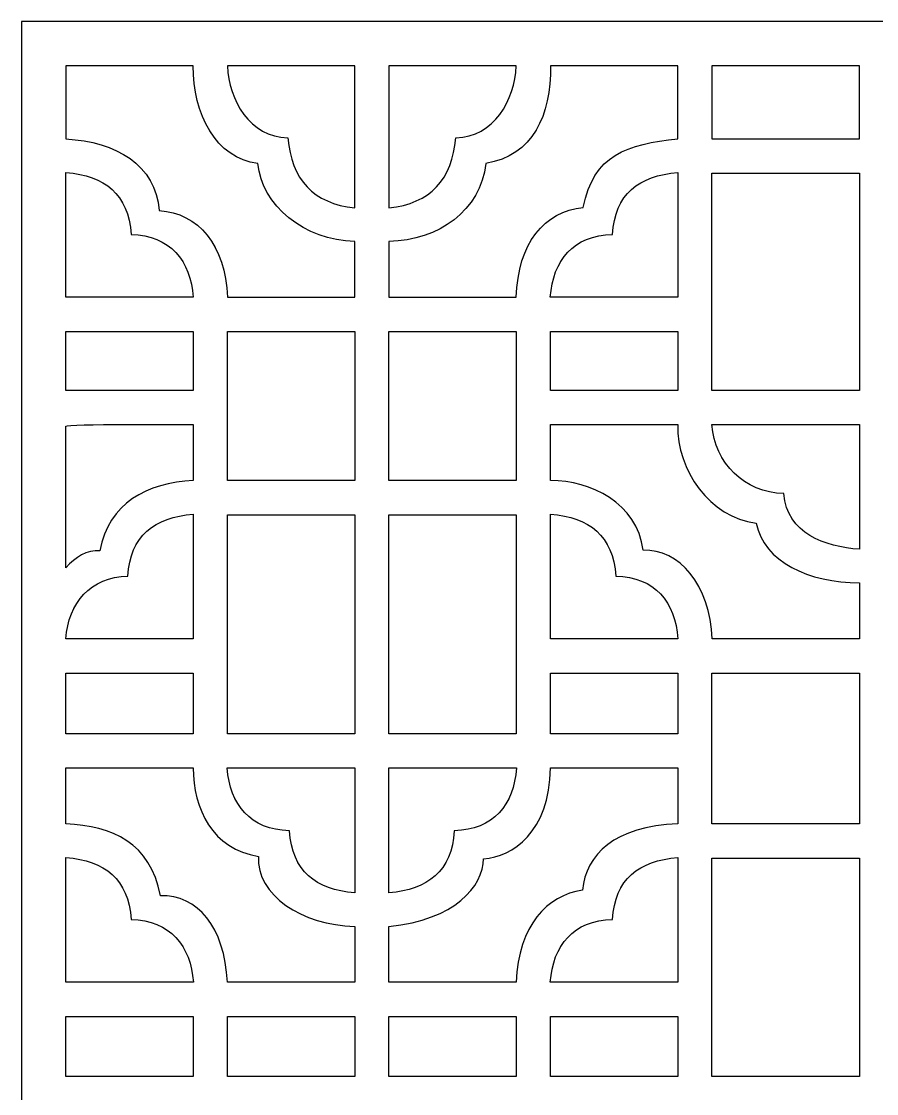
# Model space of a CAD drawing. Header units: centimetres. Extents: x -9.9 to 11.2, y -8.3 to 18.1.
# Drawn here: x -9.94 to 0.61, y 4.88 to 18.1 of the extents above; entities that cross this region are included whole.
import ezdxf

# ---------------------------------------------------------------- set-up
doc = ezdxf.new("R2010")
doc.units = ezdxf.units.CM
doc.header["$MEASUREMENT"] = 0
doc.layers.add('Layer 1', color=7, linetype='Continuous')

msp = doc.modelspace()

# ---------------------------------------------------------------- linework, layer by layer
at = {"layer": 'Layer 1', "color": 242}
for points, knots in [([(-9.94032, 18.10461), (-9.94032, 18.10461), (11.16489, 18.10461), (11.16489, 18.10461), (11.16489, 18.10461), (11.16489, 18.10461), (11.16489, -8.34543), (11.16489, -8.34543), (11.16489, -8.34543), (11.16489, -8.34543), (-9.94032, -8.34543), (-9.94032, -8.34543), (-9.94032, -8.34543), (-9.94032, -8.34543), (-9.94032, 18.10461), (-9.94032, 18.10461)], [0, 0, 0, 0, 0.2, 0.2, 0.2, 0.2, 0.4, 0.4, 0.4, 0.4, 0.6, 0.6, 0.6, 0.6, 1, 1, 1, 1]), ([(-9.39213, 17.55642), (-9.39213, 17.55642), (-7.82031, 17.55642), (-7.82031, 17.55642), (-7.82031, 17.55642), (-7.82864, 16.97413), (-7.53585, 16.40602), (-7.02217, 16.3539), (-7.02217, 16.3539), (-6.98032, 15.8361), (-6.44041, 15.40312), (-5.82714, 15.38994), (-5.82714, 15.38994), (-5.82714, 15.38994), (-5.82714, 14.702), (-5.82714, 14.702), (-5.82714, 14.702), (-5.82714, 14.702), (-7.39918, 14.702), (-7.39918, 14.702), (-7.39918, 14.702), (-7.41967, 15.3469), (-7.76248, 15.74276), (-8.23959, 15.77188), (-8.23959, 15.77188), (-8.28463, 16.33945), (-8.77279, 16.62099), (-9.39213, 16.65542), (-9.39213, 16.65542), (-9.39213, 16.65542), (-9.39213, 17.55642), (-9.39213, 17.55642)], [0, 0, 0, 0, 0.11111111, 0.11111111, 0.11111111, 0.11111111, 0.22222222, 0.22222222, 0.22222222, 0.22222222, 0.33333333, 0.33333333, 0.33333333, 0.33333333, 0.44444444, 0.44444444, 0.44444444, 0.44444444, 0.55555556, 0.55555556, 0.55555556, 0.55555556, 0.66666667, 0.66666667, 0.66666667, 0.66666667, 0.77777778, 0.77777778, 0.77777778, 0.77777778, 1, 1, 1, 1]), ([(-7.39862, 17.55642), (-7.39862, 17.55642), (-5.82714, 17.55642), (-5.82714, 17.55642), (-5.82714, 17.55642), (-5.82714, 17.55642), (-5.82714, 15.80458), (-5.82714, 15.80458), (-5.82714, 15.80458), (-6.33644, 15.8565), (-6.61137, 16.15869), (-6.65135, 16.66805), (-6.65135, 16.66805), (-7.12315, 16.68161), (-7.37997, 17.13231), (-7.39862, 17.55642)], [0, 0, 0, 0, 0.2, 0.2, 0.2, 0.2, 0.4, 0.4, 0.4, 0.4, 0.6, 0.6, 0.6, 0.6, 1, 1, 1, 1]), ([(-3.41219, 17.55642), (-3.41219, 17.55642), (-1.84029, 17.55642), (-1.84029, 17.55642), (-1.84029, 17.55642), (-1.84029, 17.55642), (-1.84029, 16.65546), (-1.84029, 16.65546), (-1.84029, 16.65546), (-2.46737, 16.59124), (-2.88119, 16.46006), (-3.00884, 15.80943), (-3.00884, 15.80943), (-3.48696, 15.764), (-3.81357, 15.36949), (-3.83425, 14.702), (-3.83425, 14.702), (-3.83425, 14.702), (-5.4053, 14.702), (-5.4053, 14.702), (-5.4053, 14.702), (-5.4053, 14.702), (-5.4053, 15.38994), (-5.4053, 15.38994), (-5.4053, 15.38994), (-4.79208, 15.40312), (-4.27468, 15.7685), (-4.2103, 16.3539), (-4.2103, 16.3539), (-3.62908, 16.44357), (-3.40386, 16.95152), (-3.41219, 17.55642)], [0, 0, 0, 0, 0.11111111, 0.11111111, 0.11111111, 0.11111111, 0.22222222, 0.22222222, 0.22222222, 0.22222222, 0.33333333, 0.33333333, 0.33333333, 0.33333333, 0.44444444, 0.44444444, 0.44444444, 0.44444444, 0.55555556, 0.55555556, 0.55555556, 0.55555556, 0.66666667, 0.66666667, 0.66666667, 0.66666667, 0.77777778, 0.77777778, 0.77777778, 0.77777778, 1, 1, 1, 1]), ([(-5.4053, 17.55642), (-5.4053, 17.55642), (-3.83379, 17.55642), (-3.83379, 17.55642), (-3.83379, 17.55642), (-3.85244, 17.13237), (-4.10921, 16.68162), (-4.58105, 16.66805), (-4.58105, 16.66805), (-4.62103, 16.15869), (-4.89596, 15.85651), (-5.4053, 15.80458), (-5.4053, 15.80458), (-5.4053, 15.80458), (-5.4053, 17.55642), (-5.4053, 17.55642)], [0, 0, 0, 0, 0.2, 0.2, 0.2, 0.2, 0.4, 0.4, 0.4, 0.4, 0.6, 0.6, 0.6, 0.6, 1, 1, 1, 1]), ([(-1.41851, 17.55642), (-1.41851, 17.55642), (0.40138, 17.55642), (0.40138, 17.55642), (0.40138, 17.55642), (0.40138, 17.55642), (0.40138, 16.65519), (0.40138, 16.65519), (0.40138, 16.65519), (0.40138, 16.65519), (-1.41851, 16.65519), (-1.41851, 16.65519), (-1.41851, 16.65519), (-1.41851, 16.65519), (-1.41851, 17.55642), (-1.41851, 17.55642)], [0, 0, 0, 0, 0.2, 0.2, 0.2, 0.2, 0.4, 0.4, 0.4, 0.4, 0.6, 0.6, 0.6, 0.6, 1, 1, 1, 1]), ([(-8.58646, 15.47564), (-8.62451, 15.97854), (-8.90802, 16.2009), (-9.39213, 16.24258), (-9.39213, 16.24258), (-9.39213, 16.24258), (-9.39213, 14.702), (-9.39213, 14.702), (-9.39213, 14.702), (-9.39213, 14.702), (-7.81981, 14.702), (-7.81981, 14.702), (-7.81981, 14.702), (-7.85108, 15.15037), (-8.10685, 15.46663), (-8.58646, 15.47564)], [0, 0, 0, 0, 0.2, 0.2, 0.2, 0.2, 0.4, 0.4, 0.4, 0.4, 0.6, 0.6, 0.6, 0.6, 1, 1, 1, 1]), ([(-1.84029, 14.702), (-1.84029, 14.702), (-1.84029, 16.2426), (-1.84029, 16.2426), (-1.84029, 16.2426), (-2.3166, 16.20198), (-2.61794, 15.97607), (-2.64691, 15.47564), (-2.64691, 15.47564), (-3.1283, 15.46662), (-3.38177, 15.1583), (-3.4136, 14.702), (-3.4136, 14.702), (-3.4136, 14.702), (-1.84029, 14.702), (-1.84029, 14.702)], [0, 0, 0, 0, 0.2, 0.2, 0.2, 0.2, 0.4, 0.4, 0.4, 0.4, 0.6, 0.6, 0.6, 0.6, 1, 1, 1, 1]), ([(0.40138, 16.23335), (0.40138, 16.23335), (-1.41851, 16.23335), (-1.41851, 16.23335), (-1.41851, 16.23335), (-1.41851, 16.23335), (-1.41851, 13.55273), (-1.41851, 13.55273), (-1.41851, 13.55273), (-1.41851, 13.55273), (0.40138, 13.55273), (0.40138, 13.55273), (0.40138, 13.55273), (0.40138, 13.55273), (0.40138, 16.23335), (0.40138, 16.23335)], [0, 0, 0, 0, 0.2, 0.2, 0.2, 0.2, 0.4, 0.4, 0.4, 0.4, 0.6, 0.6, 0.6, 0.6, 1, 1, 1, 1]), ([(-7.82051, 13.55273), (-7.82051, 13.55273), (-7.82051, 14.28016), (-7.82051, 14.28016), (-7.82051, 14.28016), (-7.82051, 14.28016), (-9.39213, 14.28016), (-9.39213, 14.28016), (-9.39213, 14.28016), (-9.39213, 14.28016), (-9.39213, 13.55273), (-9.39213, 13.55273), (-9.39213, 13.55273), (-9.39213, 13.55273), (-7.82051, 13.55273), (-7.82051, 13.55273)], [0, 0, 0, 0, 0.2, 0.2, 0.2, 0.2, 0.4, 0.4, 0.4, 0.4, 0.6, 0.6, 0.6, 0.6, 1, 1, 1, 1]), ([(-5.82714, 12.44058), (-5.82714, 12.44058), (-5.82714, 14.28016), (-5.82714, 14.28016), (-5.82714, 14.28016), (-5.82714, 14.28016), (-7.39867, 14.28016), (-7.39867, 14.28016), (-7.39867, 14.28016), (-7.39867, 14.28016), (-7.39867, 12.44058), (-7.39867, 12.44058), (-7.39867, 12.44058), (-7.39867, 12.44058), (-5.82714, 12.44058), (-5.82714, 12.44058)], [0, 0, 0, 0, 0.2, 0.2, 0.2, 0.2, 0.4, 0.4, 0.4, 0.4, 0.6, 0.6, 0.6, 0.6, 1, 1, 1, 1]), ([(-5.4053, 14.28016), (-5.4053, 14.28016), (-5.4053, 12.44058), (-5.4053, 12.44058), (-5.4053, 12.44058), (-5.4053, 12.44058), (-3.83373, 12.44058), (-3.83373, 12.44058), (-3.83373, 12.44058), (-3.83373, 12.44058), (-3.83373, 14.28016), (-3.83373, 14.28016), (-3.83373, 14.28016), (-3.83373, 14.28016), (-5.4053, 14.28016), (-5.4053, 14.28016)], [0, 0, 0, 0, 0.2, 0.2, 0.2, 0.2, 0.4, 0.4, 0.4, 0.4, 0.6, 0.6, 0.6, 0.6, 1, 1, 1, 1]), ([(-1.84029, 13.55273), (-1.84029, 13.55273), (-1.84029, 14.28016), (-1.84029, 14.28016), (-1.84029, 14.28016), (-1.84029, 14.28016), (-3.41193, 14.28016), (-3.41193, 14.28016), (-3.41193, 14.28016), (-3.41193, 14.28016), (-3.41193, 13.55273), (-3.41193, 13.55273), (-3.41193, 13.55273), (-3.41193, 13.55273), (-1.84029, 13.55273), (-1.84029, 13.55273)], [0, 0, 0, 0, 0.2, 0.2, 0.2, 0.2, 0.4, 0.4, 0.4, 0.4, 0.6, 0.6, 0.6, 0.6, 1, 1, 1, 1]), ([(-9.39213, 13.11231), (-9.39213, 13.11231), (-9.39213, 11.36564), (-9.39213, 11.36564), (-9.39213, 11.36564), (-9.27543, 11.49942), (-9.13177, 11.58482), (-8.97306, 11.57269), (-8.97306, 11.57269), (-8.86506, 12.16519), (-8.38869, 12.41133), (-7.82051, 12.44087), (-7.82051, 12.44087), (-7.82051, 12.44087), (-7.82051, 13.13087), (-7.82051, 13.13087), (-7.82051, 13.13087), (-7.95164, 13.13087), (-9.39084, 13.14109), (-9.39213, 13.11231)], [0, 0, 0, 0, 0.16666667, 0.16666667, 0.16666667, 0.16666667, 0.33333333, 0.33333333, 0.33333333, 0.33333333, 0.5, 0.5, 0.5, 0.5, 0.66666667, 0.66666667, 0.66666667, 0.66666667, 1, 1, 1, 1]), ([(0.40138, 11.17833), (-0.22215, 11.182), (-0.78014, 11.44022), (-0.8734, 11.916), (-0.8734, 11.916), (-1.44406, 11.98814), (-1.85332, 12.56858), (-1.8412, 13.13087), (-1.8412, 13.13087), (-1.8412, 13.13087), (-3.41193, 13.13087), (-3.41193, 13.13087), (-3.41193, 13.13087), (-3.41193, 13.13087), (-3.41193, 12.44087), (-3.41193, 12.44087), (-3.41193, 12.44087), (-2.91684, 12.44128), (-2.34446, 12.16581), (-2.26712, 11.58139), (-2.26712, 11.58139), (-1.82874, 11.60199), (-1.43871, 11.15595), (-1.418, 10.48737), (-1.418, 10.48737), (-1.418, 10.48737), (0.40138, 10.48737), (0.40138, 10.48737), (0.40138, 10.48737), (0.40138, 10.48737), (0.40138, 11.17833), (0.40138, 11.17833)], [0, 0, 0, 0, 0.11111111, 0.11111111, 0.11111111, 0.11111111, 0.22222222, 0.22222222, 0.22222222, 0.22222222, 0.33333333, 0.33333333, 0.33333333, 0.33333333, 0.44444444, 0.44444444, 0.44444444, 0.44444444, 0.55555556, 0.55555556, 0.55555556, 0.55555556, 0.66666667, 0.66666667, 0.66666667, 0.66666667, 0.77777778, 0.77777778, 0.77777778, 0.77777778, 1, 1, 1, 1]), ([(-0.53268, 12.28107), (-0.48858, 11.78576), (-0.02986, 11.62442), (0.40138, 11.59335), (0.40138, 11.59335), (0.40138, 11.59335), (0.40138, 13.13087), (0.40138, 13.13087), (0.40138, 13.13087), (0.40138, 13.13087), (-1.42071, 13.13087), (-1.42071, 13.13087), (-1.42071, 13.13087), (-1.38019, 12.65632), (-1.02099, 12.29293), (-0.53268, 12.28107)], [0, 0, 0, 0, 0.2, 0.2, 0.2, 0.2, 0.4, 0.4, 0.4, 0.4, 0.6, 0.6, 0.6, 0.6, 1, 1, 1, 1]), ([(-9.39213, 10.48777), (-9.39213, 10.48777), (-7.82051, 10.48737), (-7.82051, 10.48737), (-7.82051, 10.48737), (-7.82051, 10.48737), (-7.82051, 12.02802), (-7.82051, 12.02802), (-7.82051, 12.02802), (-8.29693, 11.98739), (-8.5981, 11.76151), (-8.62706, 11.26101), (-8.62706, 11.26101), (-9.0884, 11.25234), (-9.36107, 10.93362), (-9.39213, 10.48777)], [0, 0, 0, 0, 0.2, 0.2, 0.2, 0.2, 0.4, 0.4, 0.4, 0.4, 0.6, 0.6, 0.6, 0.6, 1, 1, 1, 1]), ([(-5.82714, 9.31749), (-5.82714, 9.31749), (-5.82714, 12.01874), (-5.82714, 12.01874), (-5.82714, 12.01874), (-5.82714, 12.01874), (-7.39867, 12.01874), (-7.39867, 12.01874), (-7.39867, 12.01874), (-7.39867, 12.01874), (-7.39867, 9.31749), (-7.39867, 9.31749), (-7.39867, 9.31749), (-7.39867, 9.31749), (-5.82714, 9.31749), (-5.82714, 9.31749)], [0, 0, 0, 0, 0.2, 0.2, 0.2, 0.2, 0.4, 0.4, 0.4, 0.4, 0.6, 0.6, 0.6, 0.6, 1, 1, 1, 1]), ([(-5.4053, 12.01874), (-5.4053, 12.01874), (-5.4053, 9.31749), (-5.4053, 9.31749), (-5.4053, 9.31749), (-5.4053, 9.31749), (-3.83373, 9.31749), (-3.83373, 9.31749), (-3.83373, 9.31749), (-3.83373, 9.31749), (-3.83373, 12.01874), (-3.83373, 12.01874), (-3.83373, 12.01874), (-3.83373, 12.01874), (-5.4053, 12.01874), (-5.4053, 12.01874)], [0, 0, 0, 0, 0.2, 0.2, 0.2, 0.2, 0.4, 0.4, 0.4, 0.4, 0.6, 0.6, 0.6, 0.6, 1, 1, 1, 1]), ([(-1.83867, 10.48737), (-1.87042, 10.94366), (-2.12375, 11.25196), (-2.60534, 11.26101), (-2.60534, 11.26101), (-2.64345, 11.76444), (-2.92733, 11.98668), (-3.41193, 12.02801), (-3.41193, 12.02801), (-3.41193, 12.02801), (-3.41193, 10.48737), (-3.41193, 10.48737), (-3.41193, 10.48737), (-3.41193, 10.48737), (-1.83867, 10.48737), (-1.83867, 10.48737)], [0, 0, 0, 0, 0.2, 0.2, 0.2, 0.2, 0.4, 0.4, 0.4, 0.4, 0.6, 0.6, 0.6, 0.6, 1, 1, 1, 1]), ([(-9.39213, 9.31749), (-9.39213, 9.31749), (-7.82051, 9.31749), (-7.82051, 9.31749), (-7.82051, 9.31749), (-7.82051, 9.31749), (-7.82051, 10.06553), (-7.82051, 10.06553), (-7.82051, 10.06553), (-7.82051, 10.06553), (-9.39213, 10.06553), (-9.39213, 10.06553), (-9.39213, 10.06553), (-9.39213, 10.06553), (-9.39213, 9.31749), (-9.39213, 9.31749)], [0, 0, 0, 0, 0.2, 0.2, 0.2, 0.2, 0.4, 0.4, 0.4, 0.4, 0.6, 0.6, 0.6, 0.6, 1, 1, 1, 1]), ([(-1.84029, 10.06553), (-1.84029, 10.06553), (-3.41193, 10.06553), (-3.41193, 10.06553), (-3.41193, 10.06553), (-3.41193, 10.06553), (-3.41193, 9.31749), (-3.41193, 9.31749), (-3.41193, 9.31749), (-3.41193, 9.31749), (-1.84029, 9.31749), (-1.84029, 9.31749), (-1.84029, 9.31749), (-1.84029, 9.31749), (-1.84029, 10.06553), (-1.84029, 10.06553)], [0, 0, 0, 0, 0.2, 0.2, 0.2, 0.2, 0.4, 0.4, 0.4, 0.4, 0.6, 0.6, 0.6, 0.6, 1, 1, 1, 1]), ([(0.40138, 10.06553), (0.40138, 10.06553), (-1.41851, 10.06553), (-1.41851, 10.06553), (-1.41851, 10.06553), (-1.41851, 10.06553), (-1.41851, 8.20536), (-1.41851, 8.20536), (-1.41851, 8.20536), (-1.41851, 8.20536), (0.40138, 8.20536), (0.40138, 8.20536), (0.40138, 8.20536), (0.40138, 8.20536), (0.40138, 10.06553), (0.40138, 10.06553)], [0, 0, 0, 0, 0.2, 0.2, 0.2, 0.2, 0.4, 0.4, 0.4, 0.4, 0.6, 0.6, 0.6, 0.6, 1, 1, 1, 1]), ([(-5.82714, 6.9422), (-6.47574, 6.95474), (-7.04449, 7.32759), (-7.01608, 7.80562), (-7.01608, 7.80562), (-7.5803, 7.89218), (-7.82207, 8.39375), (-7.82104, 8.89567), (-7.82104, 8.89567), (-7.82104, 8.89567), (-9.39213, 8.89567), (-9.39213, 8.89567), (-9.39213, 8.89567), (-9.39213, 8.89567), (-9.39213, 8.20557), (-9.39213, 8.20557), (-9.39213, 8.20557), (-8.81602, 8.17864), (-8.34867, 7.97247), (-8.22496, 7.32049), (-8.22496, 7.32049), (-7.7694, 7.32819), (-7.43338, 6.94246), (-7.39818, 6.25209), (-7.39818, 6.25209), (-7.39818, 6.25209), (-5.82714, 6.25209), (-5.82714, 6.25209), (-5.82714, 6.25209), (-5.82714, 6.25209), (-5.82714, 6.9422), (-5.82714, 6.9422), (-5.82714, 6.9422), (-5.82714, 6.9422), (-5.82714, 6.9422), (-5.82714, 6.9422)], [0, 0, 0, 0, 0.1, 0.1, 0.1, 0.1, 0.2, 0.2, 0.2, 0.2, 0.3, 0.3, 0.3, 0.3, 0.4, 0.4, 0.4, 0.4, 0.5, 0.5, 0.5, 0.5, 0.6, 0.6, 0.6, 0.6, 0.7, 0.7, 0.7, 0.7, 0.8, 0.8, 0.8, 0.8, 1, 1, 1, 1]), ([(-6.63374, 8.12204), (-6.59585, 7.62086), (-6.31314, 7.39661), (-5.82714, 7.35502), (-5.82714, 7.35502), (-5.82714, 7.35502), (-5.82714, 8.89567), (-5.82714, 8.89567), (-5.82714, 8.89567), (-5.82714, 8.89567), (-7.40043, 8.89567), (-7.40043, 8.89567), (-7.40043, 8.89567), (-7.36918, 8.44737), (-7.11336, 8.13102), (-6.63374, 8.12204)], [0, 0, 0, 0, 0.2, 0.2, 0.2, 0.2, 0.4, 0.4, 0.4, 0.4, 0.6, 0.6, 0.6, 0.6, 1, 1, 1, 1]), ([(-5.4053, 8.89567), (-5.4053, 8.89567), (-5.4053, 7.35502), (-5.4053, 7.35502), (-5.4053, 7.35502), (-4.92881, 7.3958), (-4.62781, 7.62146), (-4.59871, 8.12204), (-4.59871, 8.12204), (-4.11732, 8.13106), (-3.86387, 8.43938), (-3.83203, 8.89567), (-3.83203, 8.89567), (-3.83203, 8.89567), (-5.4053, 8.89567), (-5.4053, 8.89567)], [0, 0, 0, 0, 0.2, 0.2, 0.2, 0.2, 0.4, 0.4, 0.4, 0.4, 0.6, 0.6, 0.6, 0.6, 1, 1, 1, 1]), ([(-3.01822, 7.38863), (-2.97424, 7.82574), (-2.61761, 8.18134), (-1.84029, 8.20557), (-1.84029, 8.20557), (-1.84029, 8.20557), (-1.84029, 8.89567), (-1.84029, 8.89567), (-1.84029, 8.89567), (-1.84029, 8.89567), (-3.41139, 8.89567), (-3.41139, 8.89567), (-3.41139, 8.89567), (-3.42542, 8.10342), (-3.87643, 7.79928), (-4.23641, 7.77594), (-4.23641, 7.77594), (-4.24619, 7.43571), (-4.58707, 7.02046), (-5.4053, 6.9422), (-5.4053, 6.9422), (-5.4053, 6.9422), (-5.4053, 6.25209), (-5.4053, 6.25209), (-5.4053, 6.25209), (-5.4053, 6.25209), (-3.83425, 6.25209), (-3.83425, 6.25209), (-3.83425, 6.25209), (-3.80662, 6.95757), (-3.45227, 7.32235), (-3.01822, 7.38863)], [0, 0, 0, 0, 0.11111111, 0.11111111, 0.11111111, 0.11111111, 0.22222222, 0.22222222, 0.22222222, 0.22222222, 0.33333333, 0.33333333, 0.33333333, 0.33333333, 0.44444444, 0.44444444, 0.44444444, 0.44444444, 0.55555556, 0.55555556, 0.55555556, 0.55555556, 0.66666667, 0.66666667, 0.66666667, 0.66666667, 0.77777778, 0.77777778, 0.77777778, 0.77777778, 1, 1, 1, 1]), ([(-8.58554, 7.0258), (-8.62365, 7.52919), (-8.90755, 7.75146), (-9.39213, 7.79274), (-9.39213, 7.79274), (-9.39213, 7.79274), (-9.39213, 6.25209), (-9.39213, 6.25209), (-9.39213, 6.25209), (-9.39213, 6.25209), (-7.81887, 6.25209), (-7.81887, 6.25209), (-7.81887, 6.25209), (-7.85009, 6.7005), (-8.10589, 7.01681), (-8.58554, 7.0258)], [0, 0, 0, 0, 0.2, 0.2, 0.2, 0.2, 0.4, 0.4, 0.4, 0.4, 0.6, 0.6, 0.6, 0.6, 1, 1, 1, 1]), ([(-1.84029, 6.25209), (-1.84029, 6.25209), (-1.84029, 7.79274), (-1.84029, 7.79274), (-1.84029, 7.79274), (-2.31661, 7.75216), (-2.61795, 7.52624), (-2.64691, 7.0258), (-2.64691, 7.0258), (-3.12833, 7.01678), (-3.38176, 6.70841), (-3.4136, 6.25209), (-3.4136, 6.25209), (-3.4136, 6.25209), (-1.84029, 6.25209), (-1.84029, 6.25209)], [0, 0, 0, 0, 0.2, 0.2, 0.2, 0.2, 0.4, 0.4, 0.4, 0.4, 0.6, 0.6, 0.6, 0.6, 1, 1, 1, 1]), ([(0.40138, 7.78354), (0.40138, 7.78354), (-1.41851, 7.78354), (-1.41851, 7.78354), (-1.41851, 7.78354), (-1.41851, 7.78354), (-1.41851, 5.0905), (-1.41851, 5.0905), (-1.41851, 5.0905), (-1.41851, 5.0905), (0.40138, 5.0905), (0.40138, 5.0905), (0.40138, 5.0905), (0.40138, 5.0905), (0.40138, 7.78354), (0.40138, 7.78354)], [0, 0, 0, 0, 0.2, 0.2, 0.2, 0.2, 0.4, 0.4, 0.4, 0.4, 0.6, 0.6, 0.6, 0.6, 1, 1, 1, 1]), ([(-7.82051, 5.83031), (-7.82051, 5.83031), (-9.39213, 5.83031), (-9.39213, 5.83031), (-9.39213, 5.83031), (-9.39213, 5.83031), (-9.39213, 5.0905), (-9.39213, 5.0905), (-9.39213, 5.0905), (-9.39213, 5.0905), (-7.82051, 5.0905), (-7.82051, 5.0905), (-7.82051, 5.0905), (-7.82051, 5.0905), (-7.82051, 5.83031), (-7.82051, 5.83031)], [0, 0, 0, 0, 0.2, 0.2, 0.2, 0.2, 0.4, 0.4, 0.4, 0.4, 0.6, 0.6, 0.6, 0.6, 1, 1, 1, 1]), ([(-5.82714, 5.83031), (-5.82714, 5.83031), (-7.39867, 5.83031), (-7.39867, 5.83031), (-7.39867, 5.83031), (-7.39867, 5.83031), (-7.39867, 5.0905), (-7.39867, 5.0905), (-7.39867, 5.0905), (-7.39867, 5.0905), (-5.82714, 5.0905), (-5.82714, 5.0905), (-5.82714, 5.0905), (-5.82714, 5.0905), (-5.82714, 5.83031), (-5.82714, 5.83031)], [0, 0, 0, 0, 0.2, 0.2, 0.2, 0.2, 0.4, 0.4, 0.4, 0.4, 0.6, 0.6, 0.6, 0.6, 1, 1, 1, 1]), ([(-3.83373, 5.0905), (-3.83373, 5.0905), (-3.83373, 5.83031), (-3.83373, 5.83031), (-3.83373, 5.83031), (-3.83373, 5.83031), (-5.4053, 5.83031), (-5.4053, 5.83031), (-5.4053, 5.83031), (-5.4053, 5.83031), (-5.4053, 5.0905), (-5.4053, 5.0905), (-5.4053, 5.0905), (-5.4053, 5.0905), (-3.83373, 5.0905), (-3.83373, 5.0905)], [0, 0, 0, 0, 0.2, 0.2, 0.2, 0.2, 0.4, 0.4, 0.4, 0.4, 0.6, 0.6, 0.6, 0.6, 1, 1, 1, 1]), ([(-3.41193, 5.83031), (-3.41193, 5.83031), (-3.41193, 5.0905), (-3.41193, 5.0905), (-3.41193, 5.0905), (-3.41193, 5.0905), (-1.84029, 5.0905), (-1.84029, 5.0905), (-1.84029, 5.0905), (-1.84029, 5.0905), (-1.84029, 5.83031), (-1.84029, 5.83031), (-1.84029, 5.83031), (-1.84029, 5.83031), (-3.41193, 5.83031), (-3.41193, 5.83031)], [0, 0, 0, 0, 0.2, 0.2, 0.2, 0.2, 0.4, 0.4, 0.4, 0.4, 0.6, 0.6, 0.6, 0.6, 1, 1, 1, 1])]:
    msp.add_open_spline(points, degree=3, knots=knots, dxfattribs=at)
at = {"layer": 'Layer 1', "color": 242, "lineweight": 9}
for points, knots in [([(-9.94032, 18.10461), (-9.94032, 18.10461), (11.16489, 18.10461), (11.16489, 18.10461), (11.16489, 18.10461), (11.16489, 18.10461), (11.16489, -8.34543), (11.16489, -8.34543), (11.16489, -8.34543), (11.16489, -8.34543), (-9.94032, -8.34543), (-9.94032, -8.34543), (-9.94032, -8.34543), (-9.94032, -8.34543), (-9.94032, 18.10461), (-9.94032, 18.10461)], [0, 0, 0, 0, 0.2, 0.2, 0.2, 0.2, 0.4, 0.4, 0.4, 0.4, 0.6, 0.6, 0.6, 0.6, 1, 1, 1, 1]), ([(-9.39213, 17.55642), (-9.39213, 17.55642), (-7.82031, 17.55642), (-7.82031, 17.55642), (-7.82031, 17.55642), (-7.82864, 16.97413), (-7.53585, 16.40602), (-7.02217, 16.3539), (-7.02217, 16.3539), (-6.98032, 15.8361), (-6.44041, 15.40312), (-5.82714, 15.38994), (-5.82714, 15.38994), (-5.82714, 15.38994), (-5.82714, 14.702), (-5.82714, 14.702), (-5.82714, 14.702), (-5.82714, 14.702), (-7.39918, 14.702), (-7.39918, 14.702), (-7.39918, 14.702), (-7.41967, 15.3469), (-7.76248, 15.74276), (-8.23959, 15.77188), (-8.23959, 15.77188), (-8.28463, 16.33945), (-8.77279, 16.62099), (-9.39213, 16.65542), (-9.39213, 16.65542), (-9.39213, 16.65542), (-9.39213, 17.55642), (-9.39213, 17.55642)], [0, 0, 0, 0, 0.11111111, 0.11111111, 0.11111111, 0.11111111, 0.22222222, 0.22222222, 0.22222222, 0.22222222, 0.33333333, 0.33333333, 0.33333333, 0.33333333, 0.44444444, 0.44444444, 0.44444444, 0.44444444, 0.55555556, 0.55555556, 0.55555556, 0.55555556, 0.66666667, 0.66666667, 0.66666667, 0.66666667, 0.77777778, 0.77777778, 0.77777778, 0.77777778, 1, 1, 1, 1]), ([(-7.39862, 17.55642), (-7.39862, 17.55642), (-5.82714, 17.55642), (-5.82714, 17.55642), (-5.82714, 17.55642), (-5.82714, 17.55642), (-5.82714, 15.80458), (-5.82714, 15.80458), (-5.82714, 15.80458), (-6.33644, 15.8565), (-6.61137, 16.15869), (-6.65135, 16.66805), (-6.65135, 16.66805), (-7.12315, 16.68161), (-7.37997, 17.13231), (-7.39862, 17.55642)], [0, 0, 0, 0, 0.2, 0.2, 0.2, 0.2, 0.4, 0.4, 0.4, 0.4, 0.6, 0.6, 0.6, 0.6, 1, 1, 1, 1]), ([(-3.41219, 17.55642), (-3.41219, 17.55642), (-1.84029, 17.55642), (-1.84029, 17.55642), (-1.84029, 17.55642), (-1.84029, 17.55642), (-1.84029, 16.65546), (-1.84029, 16.65546), (-1.84029, 16.65546), (-2.46737, 16.59124), (-2.88119, 16.46006), (-3.00884, 15.80943), (-3.00884, 15.80943), (-3.48696, 15.764), (-3.81357, 15.36949), (-3.83425, 14.702), (-3.83425, 14.702), (-3.83425, 14.702), (-5.4053, 14.702), (-5.4053, 14.702), (-5.4053, 14.702), (-5.4053, 14.702), (-5.4053, 15.38994), (-5.4053, 15.38994), (-5.4053, 15.38994), (-4.79208, 15.40312), (-4.27468, 15.7685), (-4.2103, 16.3539), (-4.2103, 16.3539), (-3.62908, 16.44357), (-3.40386, 16.95152), (-3.41219, 17.55642)], [0, 0, 0, 0, 0.11111111, 0.11111111, 0.11111111, 0.11111111, 0.22222222, 0.22222222, 0.22222222, 0.22222222, 0.33333333, 0.33333333, 0.33333333, 0.33333333, 0.44444444, 0.44444444, 0.44444444, 0.44444444, 0.55555556, 0.55555556, 0.55555556, 0.55555556, 0.66666667, 0.66666667, 0.66666667, 0.66666667, 0.77777778, 0.77777778, 0.77777778, 0.77777778, 1, 1, 1, 1]), ([(-5.4053, 17.55642), (-5.4053, 17.55642), (-3.83379, 17.55642), (-3.83379, 17.55642), (-3.83379, 17.55642), (-3.85244, 17.13237), (-4.10921, 16.68162), (-4.58105, 16.66805), (-4.58105, 16.66805), (-4.62103, 16.15869), (-4.89596, 15.85651), (-5.4053, 15.80458), (-5.4053, 15.80458), (-5.4053, 15.80458), (-5.4053, 17.55642), (-5.4053, 17.55642)], [0, 0, 0, 0, 0.2, 0.2, 0.2, 0.2, 0.4, 0.4, 0.4, 0.4, 0.6, 0.6, 0.6, 0.6, 1, 1, 1, 1]), ([(-1.41851, 17.55642), (-1.41851, 17.55642), (0.40138, 17.55642), (0.40138, 17.55642), (0.40138, 17.55642), (0.40138, 17.55642), (0.40138, 16.65519), (0.40138, 16.65519), (0.40138, 16.65519), (0.40138, 16.65519), (-1.41851, 16.65519), (-1.41851, 16.65519), (-1.41851, 16.65519), (-1.41851, 16.65519), (-1.41851, 17.55642), (-1.41851, 17.55642)], [0, 0, 0, 0, 0.2, 0.2, 0.2, 0.2, 0.4, 0.4, 0.4, 0.4, 0.6, 0.6, 0.6, 0.6, 1, 1, 1, 1]), ([(-8.58646, 15.47564), (-8.62451, 15.97854), (-8.90802, 16.2009), (-9.39213, 16.24258), (-9.39213, 16.24258), (-9.39213, 16.24258), (-9.39213, 14.702), (-9.39213, 14.702), (-9.39213, 14.702), (-9.39213, 14.702), (-7.81981, 14.702), (-7.81981, 14.702), (-7.81981, 14.702), (-7.85108, 15.15037), (-8.10685, 15.46663), (-8.58646, 15.47564)], [0, 0, 0, 0, 0.2, 0.2, 0.2, 0.2, 0.4, 0.4, 0.4, 0.4, 0.6, 0.6, 0.6, 0.6, 1, 1, 1, 1]), ([(-1.84029, 14.702), (-1.84029, 14.702), (-1.84029, 16.2426), (-1.84029, 16.2426), (-1.84029, 16.2426), (-2.3166, 16.20198), (-2.61794, 15.97607), (-2.64691, 15.47564), (-2.64691, 15.47564), (-3.1283, 15.46662), (-3.38177, 15.1583), (-3.4136, 14.702), (-3.4136, 14.702), (-3.4136, 14.702), (-1.84029, 14.702), (-1.84029, 14.702)], [0, 0, 0, 0, 0.2, 0.2, 0.2, 0.2, 0.4, 0.4, 0.4, 0.4, 0.6, 0.6, 0.6, 0.6, 1, 1, 1, 1]), ([(0.40138, 16.23335), (0.40138, 16.23335), (-1.41851, 16.23335), (-1.41851, 16.23335), (-1.41851, 16.23335), (-1.41851, 16.23335), (-1.41851, 13.55273), (-1.41851, 13.55273), (-1.41851, 13.55273), (-1.41851, 13.55273), (0.40138, 13.55273), (0.40138, 13.55273), (0.40138, 13.55273), (0.40138, 13.55273), (0.40138, 16.23335), (0.40138, 16.23335)], [0, 0, 0, 0, 0.2, 0.2, 0.2, 0.2, 0.4, 0.4, 0.4, 0.4, 0.6, 0.6, 0.6, 0.6, 1, 1, 1, 1]), ([(-7.82051, 13.55273), (-7.82051, 13.55273), (-7.82051, 14.28016), (-7.82051, 14.28016), (-7.82051, 14.28016), (-7.82051, 14.28016), (-9.39213, 14.28016), (-9.39213, 14.28016), (-9.39213, 14.28016), (-9.39213, 14.28016), (-9.39213, 13.55273), (-9.39213, 13.55273), (-9.39213, 13.55273), (-9.39213, 13.55273), (-7.82051, 13.55273), (-7.82051, 13.55273)], [0, 0, 0, 0, 0.2, 0.2, 0.2, 0.2, 0.4, 0.4, 0.4, 0.4, 0.6, 0.6, 0.6, 0.6, 1, 1, 1, 1]), ([(-5.82714, 12.44058), (-5.82714, 12.44058), (-5.82714, 14.28016), (-5.82714, 14.28016), (-5.82714, 14.28016), (-5.82714, 14.28016), (-7.39867, 14.28016), (-7.39867, 14.28016), (-7.39867, 14.28016), (-7.39867, 14.28016), (-7.39867, 12.44058), (-7.39867, 12.44058), (-7.39867, 12.44058), (-7.39867, 12.44058), (-5.82714, 12.44058), (-5.82714, 12.44058)], [0, 0, 0, 0, 0.2, 0.2, 0.2, 0.2, 0.4, 0.4, 0.4, 0.4, 0.6, 0.6, 0.6, 0.6, 1, 1, 1, 1]), ([(-5.4053, 14.28016), (-5.4053, 14.28016), (-5.4053, 12.44058), (-5.4053, 12.44058), (-5.4053, 12.44058), (-5.4053, 12.44058), (-3.83373, 12.44058), (-3.83373, 12.44058), (-3.83373, 12.44058), (-3.83373, 12.44058), (-3.83373, 14.28016), (-3.83373, 14.28016), (-3.83373, 14.28016), (-3.83373, 14.28016), (-5.4053, 14.28016), (-5.4053, 14.28016)], [0, 0, 0, 0, 0.2, 0.2, 0.2, 0.2, 0.4, 0.4, 0.4, 0.4, 0.6, 0.6, 0.6, 0.6, 1, 1, 1, 1]), ([(-1.84029, 13.55273), (-1.84029, 13.55273), (-1.84029, 14.28016), (-1.84029, 14.28016), (-1.84029, 14.28016), (-1.84029, 14.28016), (-3.41193, 14.28016), (-3.41193, 14.28016), (-3.41193, 14.28016), (-3.41193, 14.28016), (-3.41193, 13.55273), (-3.41193, 13.55273), (-3.41193, 13.55273), (-3.41193, 13.55273), (-1.84029, 13.55273), (-1.84029, 13.55273)], [0, 0, 0, 0, 0.2, 0.2, 0.2, 0.2, 0.4, 0.4, 0.4, 0.4, 0.6, 0.6, 0.6, 0.6, 1, 1, 1, 1]), ([(-9.39213, 13.11231), (-9.39213, 13.11231), (-9.39213, 11.36564), (-9.39213, 11.36564), (-9.39213, 11.36564), (-9.27543, 11.49942), (-9.13177, 11.58482), (-8.97306, 11.57269), (-8.97306, 11.57269), (-8.86506, 12.16519), (-8.38869, 12.41133), (-7.82051, 12.44087), (-7.82051, 12.44087), (-7.82051, 12.44087), (-7.82051, 13.13087), (-7.82051, 13.13087), (-7.82051, 13.13087), (-7.95164, 13.13087), (-9.39084, 13.14109), (-9.39213, 13.11231)], [0, 0, 0, 0, 0.16666667, 0.16666667, 0.16666667, 0.16666667, 0.33333333, 0.33333333, 0.33333333, 0.33333333, 0.5, 0.5, 0.5, 0.5, 0.66666667, 0.66666667, 0.66666667, 0.66666667, 1, 1, 1, 1]), ([(0.40138, 11.17833), (-0.22215, 11.182), (-0.78014, 11.44022), (-0.8734, 11.916), (-0.8734, 11.916), (-1.44406, 11.98814), (-1.85332, 12.56858), (-1.8412, 13.13087), (-1.8412, 13.13087), (-1.8412, 13.13087), (-3.41193, 13.13087), (-3.41193, 13.13087), (-3.41193, 13.13087), (-3.41193, 13.13087), (-3.41193, 12.44087), (-3.41193, 12.44087), (-3.41193, 12.44087), (-2.91684, 12.44128), (-2.34446, 12.16581), (-2.26712, 11.58139), (-2.26712, 11.58139), (-1.82874, 11.60199), (-1.43871, 11.15595), (-1.418, 10.48737), (-1.418, 10.48737), (-1.418, 10.48737), (0.40138, 10.48737), (0.40138, 10.48737), (0.40138, 10.48737), (0.40138, 10.48737), (0.40138, 11.17833), (0.40138, 11.17833)], [0, 0, 0, 0, 0.11111111, 0.11111111, 0.11111111, 0.11111111, 0.22222222, 0.22222222, 0.22222222, 0.22222222, 0.33333333, 0.33333333, 0.33333333, 0.33333333, 0.44444444, 0.44444444, 0.44444444, 0.44444444, 0.55555556, 0.55555556, 0.55555556, 0.55555556, 0.66666667, 0.66666667, 0.66666667, 0.66666667, 0.77777778, 0.77777778, 0.77777778, 0.77777778, 1, 1, 1, 1]), ([(-0.53268, 12.28107), (-0.48858, 11.78576), (-0.02986, 11.62442), (0.40138, 11.59335), (0.40138, 11.59335), (0.40138, 11.59335), (0.40138, 13.13087), (0.40138, 13.13087), (0.40138, 13.13087), (0.40138, 13.13087), (-1.42071, 13.13087), (-1.42071, 13.13087), (-1.42071, 13.13087), (-1.38019, 12.65632), (-1.02099, 12.29293), (-0.53268, 12.28107)], [0, 0, 0, 0, 0.2, 0.2, 0.2, 0.2, 0.4, 0.4, 0.4, 0.4, 0.6, 0.6, 0.6, 0.6, 1, 1, 1, 1]), ([(-9.39213, 10.48777), (-9.39213, 10.48777), (-7.82051, 10.48737), (-7.82051, 10.48737), (-7.82051, 10.48737), (-7.82051, 10.48737), (-7.82051, 12.02802), (-7.82051, 12.02802), (-7.82051, 12.02802), (-8.29693, 11.98739), (-8.5981, 11.76151), (-8.62706, 11.26101), (-8.62706, 11.26101), (-9.0884, 11.25234), (-9.36107, 10.93362), (-9.39213, 10.48777)], [0, 0, 0, 0, 0.2, 0.2, 0.2, 0.2, 0.4, 0.4, 0.4, 0.4, 0.6, 0.6, 0.6, 0.6, 1, 1, 1, 1]), ([(-5.82714, 9.31749), (-5.82714, 9.31749), (-5.82714, 12.01874), (-5.82714, 12.01874), (-5.82714, 12.01874), (-5.82714, 12.01874), (-7.39867, 12.01874), (-7.39867, 12.01874), (-7.39867, 12.01874), (-7.39867, 12.01874), (-7.39867, 9.31749), (-7.39867, 9.31749), (-7.39867, 9.31749), (-7.39867, 9.31749), (-5.82714, 9.31749), (-5.82714, 9.31749)], [0, 0, 0, 0, 0.2, 0.2, 0.2, 0.2, 0.4, 0.4, 0.4, 0.4, 0.6, 0.6, 0.6, 0.6, 1, 1, 1, 1]), ([(-5.4053, 12.01874), (-5.4053, 12.01874), (-5.4053, 9.31749), (-5.4053, 9.31749), (-5.4053, 9.31749), (-5.4053, 9.31749), (-3.83373, 9.31749), (-3.83373, 9.31749), (-3.83373, 9.31749), (-3.83373, 9.31749), (-3.83373, 12.01874), (-3.83373, 12.01874), (-3.83373, 12.01874), (-3.83373, 12.01874), (-5.4053, 12.01874), (-5.4053, 12.01874)], [0, 0, 0, 0, 0.2, 0.2, 0.2, 0.2, 0.4, 0.4, 0.4, 0.4, 0.6, 0.6, 0.6, 0.6, 1, 1, 1, 1]), ([(-1.83867, 10.48737), (-1.87042, 10.94366), (-2.12375, 11.25196), (-2.60534, 11.26101), (-2.60534, 11.26101), (-2.64345, 11.76444), (-2.92733, 11.98668), (-3.41193, 12.02801), (-3.41193, 12.02801), (-3.41193, 12.02801), (-3.41193, 10.48737), (-3.41193, 10.48737), (-3.41193, 10.48737), (-3.41193, 10.48737), (-1.83867, 10.48737), (-1.83867, 10.48737)], [0, 0, 0, 0, 0.2, 0.2, 0.2, 0.2, 0.4, 0.4, 0.4, 0.4, 0.6, 0.6, 0.6, 0.6, 1, 1, 1, 1]), ([(-9.39213, 9.31749), (-9.39213, 9.31749), (-7.82051, 9.31749), (-7.82051, 9.31749), (-7.82051, 9.31749), (-7.82051, 9.31749), (-7.82051, 10.06553), (-7.82051, 10.06553), (-7.82051, 10.06553), (-7.82051, 10.06553), (-9.39213, 10.06553), (-9.39213, 10.06553), (-9.39213, 10.06553), (-9.39213, 10.06553), (-9.39213, 9.31749), (-9.39213, 9.31749)], [0, 0, 0, 0, 0.2, 0.2, 0.2, 0.2, 0.4, 0.4, 0.4, 0.4, 0.6, 0.6, 0.6, 0.6, 1, 1, 1, 1]), ([(-1.84029, 10.06553), (-1.84029, 10.06553), (-3.41193, 10.06553), (-3.41193, 10.06553), (-3.41193, 10.06553), (-3.41193, 10.06553), (-3.41193, 9.31749), (-3.41193, 9.31749), (-3.41193, 9.31749), (-3.41193, 9.31749), (-1.84029, 9.31749), (-1.84029, 9.31749), (-1.84029, 9.31749), (-1.84029, 9.31749), (-1.84029, 10.06553), (-1.84029, 10.06553)], [0, 0, 0, 0, 0.2, 0.2, 0.2, 0.2, 0.4, 0.4, 0.4, 0.4, 0.6, 0.6, 0.6, 0.6, 1, 1, 1, 1]), ([(0.40138, 10.06553), (0.40138, 10.06553), (-1.41851, 10.06553), (-1.41851, 10.06553), (-1.41851, 10.06553), (-1.41851, 10.06553), (-1.41851, 8.20536), (-1.41851, 8.20536), (-1.41851, 8.20536), (-1.41851, 8.20536), (0.40138, 8.20536), (0.40138, 8.20536), (0.40138, 8.20536), (0.40138, 8.20536), (0.40138, 10.06553), (0.40138, 10.06553)], [0, 0, 0, 0, 0.2, 0.2, 0.2, 0.2, 0.4, 0.4, 0.4, 0.4, 0.6, 0.6, 0.6, 0.6, 1, 1, 1, 1]), ([(-5.82714, 6.9422), (-6.47574, 6.95474), (-7.04449, 7.32759), (-7.01608, 7.80562), (-7.01608, 7.80562), (-7.5803, 7.89218), (-7.82207, 8.39375), (-7.82104, 8.89567), (-7.82104, 8.89567), (-7.82104, 8.89567), (-9.39213, 8.89567), (-9.39213, 8.89567), (-9.39213, 8.89567), (-9.39213, 8.89567), (-9.39213, 8.20557), (-9.39213, 8.20557), (-9.39213, 8.20557), (-8.81602, 8.17864), (-8.34867, 7.97247), (-8.22496, 7.32049), (-8.22496, 7.32049), (-7.7694, 7.32819), (-7.43338, 6.94246), (-7.39818, 6.25209), (-7.39818, 6.25209), (-7.39818, 6.25209), (-5.82714, 6.25209), (-5.82714, 6.25209), (-5.82714, 6.25209), (-5.82714, 6.25209), (-5.82714, 6.9422), (-5.82714, 6.9422)], [0, 0, 0, 0, 0.11111111, 0.11111111, 0.11111111, 0.11111111, 0.22222222, 0.22222222, 0.22222222, 0.22222222, 0.33333333, 0.33333333, 0.33333333, 0.33333333, 0.44444444, 0.44444444, 0.44444444, 0.44444444, 0.55555556, 0.55555556, 0.55555556, 0.55555556, 0.66666667, 0.66666667, 0.66666667, 0.66666667, 0.77777778, 0.77777778, 0.77777778, 0.77777778, 1, 1, 1, 1]), ([(-6.63374, 8.12204), (-6.59585, 7.62086), (-6.31314, 7.39661), (-5.82714, 7.35502), (-5.82714, 7.35502), (-5.82714, 7.35502), (-5.82714, 8.89567), (-5.82714, 8.89567), (-5.82714, 8.89567), (-5.82714, 8.89567), (-7.40043, 8.89567), (-7.40043, 8.89567), (-7.40043, 8.89567), (-7.36918, 8.44737), (-7.11336, 8.13102), (-6.63374, 8.12204)], [0, 0, 0, 0, 0.2, 0.2, 0.2, 0.2, 0.4, 0.4, 0.4, 0.4, 0.6, 0.6, 0.6, 0.6, 1, 1, 1, 1]), ([(-5.4053, 8.89567), (-5.4053, 8.89567), (-5.4053, 7.35502), (-5.4053, 7.35502), (-5.4053, 7.35502), (-4.92881, 7.3958), (-4.62781, 7.62146), (-4.59871, 8.12204), (-4.59871, 8.12204), (-4.11732, 8.13106), (-3.86387, 8.43938), (-3.83203, 8.89567), (-3.83203, 8.89567), (-3.83203, 8.89567), (-5.4053, 8.89567), (-5.4053, 8.89567)], [0, 0, 0, 0, 0.2, 0.2, 0.2, 0.2, 0.4, 0.4, 0.4, 0.4, 0.6, 0.6, 0.6, 0.6, 1, 1, 1, 1]), ([(-3.01822, 7.38863), (-2.97424, 7.82574), (-2.61761, 8.18134), (-1.84029, 8.20557), (-1.84029, 8.20557), (-1.84029, 8.20557), (-1.84029, 8.89567), (-1.84029, 8.89567), (-1.84029, 8.89567), (-1.84029, 8.89567), (-3.41139, 8.89567), (-3.41139, 8.89567), (-3.41139, 8.89567), (-3.42542, 8.10342), (-3.87643, 7.79928), (-4.23641, 7.77594), (-4.23641, 7.77594), (-4.24619, 7.43571), (-4.58707, 7.02046), (-5.4053, 6.9422), (-5.4053, 6.9422), (-5.4053, 6.9422), (-5.4053, 6.25209), (-5.4053, 6.25209), (-5.4053, 6.25209), (-5.4053, 6.25209), (-3.83425, 6.25209), (-3.83425, 6.25209), (-3.83425, 6.25209), (-3.80662, 6.95757), (-3.45227, 7.32235), (-3.01822, 7.38863)], [0, 0, 0, 0, 0.11111111, 0.11111111, 0.11111111, 0.11111111, 0.22222222, 0.22222222, 0.22222222, 0.22222222, 0.33333333, 0.33333333, 0.33333333, 0.33333333, 0.44444444, 0.44444444, 0.44444444, 0.44444444, 0.55555556, 0.55555556, 0.55555556, 0.55555556, 0.66666667, 0.66666667, 0.66666667, 0.66666667, 0.77777778, 0.77777778, 0.77777778, 0.77777778, 1, 1, 1, 1]), ([(-8.58554, 7.0258), (-8.62365, 7.52919), (-8.90755, 7.75146), (-9.39213, 7.79274), (-9.39213, 7.79274), (-9.39213, 7.79274), (-9.39213, 6.25209), (-9.39213, 6.25209), (-9.39213, 6.25209), (-9.39213, 6.25209), (-7.81887, 6.25209), (-7.81887, 6.25209), (-7.81887, 6.25209), (-7.85009, 6.7005), (-8.10589, 7.01681), (-8.58554, 7.0258)], [0, 0, 0, 0, 0.2, 0.2, 0.2, 0.2, 0.4, 0.4, 0.4, 0.4, 0.6, 0.6, 0.6, 0.6, 1, 1, 1, 1]), ([(-1.84029, 6.25209), (-1.84029, 6.25209), (-1.84029, 7.79274), (-1.84029, 7.79274), (-1.84029, 7.79274), (-2.31661, 7.75216), (-2.61795, 7.52624), (-2.64691, 7.0258), (-2.64691, 7.0258), (-3.12833, 7.01678), (-3.38176, 6.70841), (-3.4136, 6.25209), (-3.4136, 6.25209), (-3.4136, 6.25209), (-1.84029, 6.25209), (-1.84029, 6.25209)], [0, 0, 0, 0, 0.2, 0.2, 0.2, 0.2, 0.4, 0.4, 0.4, 0.4, 0.6, 0.6, 0.6, 0.6, 1, 1, 1, 1]), ([(0.40138, 7.78354), (0.40138, 7.78354), (-1.41851, 7.78354), (-1.41851, 7.78354), (-1.41851, 7.78354), (-1.41851, 7.78354), (-1.41851, 5.0905), (-1.41851, 5.0905), (-1.41851, 5.0905), (-1.41851, 5.0905), (0.40138, 5.0905), (0.40138, 5.0905), (0.40138, 5.0905), (0.40138, 5.0905), (0.40138, 7.78354), (0.40138, 7.78354)], [0, 0, 0, 0, 0.2, 0.2, 0.2, 0.2, 0.4, 0.4, 0.4, 0.4, 0.6, 0.6, 0.6, 0.6, 1, 1, 1, 1]), ([(-7.82051, 5.83031), (-7.82051, 5.83031), (-9.39213, 5.83031), (-9.39213, 5.83031), (-9.39213, 5.83031), (-9.39213, 5.83031), (-9.39213, 5.0905), (-9.39213, 5.0905), (-9.39213, 5.0905), (-9.39213, 5.0905), (-7.82051, 5.0905), (-7.82051, 5.0905), (-7.82051, 5.0905), (-7.82051, 5.0905), (-7.82051, 5.83031), (-7.82051, 5.83031)], [0, 0, 0, 0, 0.2, 0.2, 0.2, 0.2, 0.4, 0.4, 0.4, 0.4, 0.6, 0.6, 0.6, 0.6, 1, 1, 1, 1]), ([(-5.82714, 5.83031), (-5.82714, 5.83031), (-7.39867, 5.83031), (-7.39867, 5.83031), (-7.39867, 5.83031), (-7.39867, 5.83031), (-7.39867, 5.0905), (-7.39867, 5.0905), (-7.39867, 5.0905), (-7.39867, 5.0905), (-5.82714, 5.0905), (-5.82714, 5.0905), (-5.82714, 5.0905), (-5.82714, 5.0905), (-5.82714, 5.83031), (-5.82714, 5.83031)], [0, 0, 0, 0, 0.2, 0.2, 0.2, 0.2, 0.4, 0.4, 0.4, 0.4, 0.6, 0.6, 0.6, 0.6, 1, 1, 1, 1]), ([(-3.83373, 5.0905), (-3.83373, 5.0905), (-3.83373, 5.83031), (-3.83373, 5.83031), (-3.83373, 5.83031), (-3.83373, 5.83031), (-5.4053, 5.83031), (-5.4053, 5.83031), (-5.4053, 5.83031), (-5.4053, 5.83031), (-5.4053, 5.0905), (-5.4053, 5.0905), (-5.4053, 5.0905), (-5.4053, 5.0905), (-3.83373, 5.0905), (-3.83373, 5.0905)], [0, 0, 0, 0, 0.2, 0.2, 0.2, 0.2, 0.4, 0.4, 0.4, 0.4, 0.6, 0.6, 0.6, 0.6, 1, 1, 1, 1]), ([(-3.41193, 5.83031), (-3.41193, 5.83031), (-3.41193, 5.0905), (-3.41193, 5.0905), (-3.41193, 5.0905), (-3.41193, 5.0905), (-1.84029, 5.0905), (-1.84029, 5.0905), (-1.84029, 5.0905), (-1.84029, 5.0905), (-1.84029, 5.83031), (-1.84029, 5.83031), (-1.84029, 5.83031), (-1.84029, 5.83031), (-3.41193, 5.83031), (-3.41193, 5.83031)], [0, 0, 0, 0, 0.2, 0.2, 0.2, 0.2, 0.4, 0.4, 0.4, 0.4, 0.6, 0.6, 0.6, 0.6, 1, 1, 1, 1])]:
    msp.add_open_spline(points, degree=3, knots=knots, dxfattribs=at)

doc.saveas('drawing.dxf')
